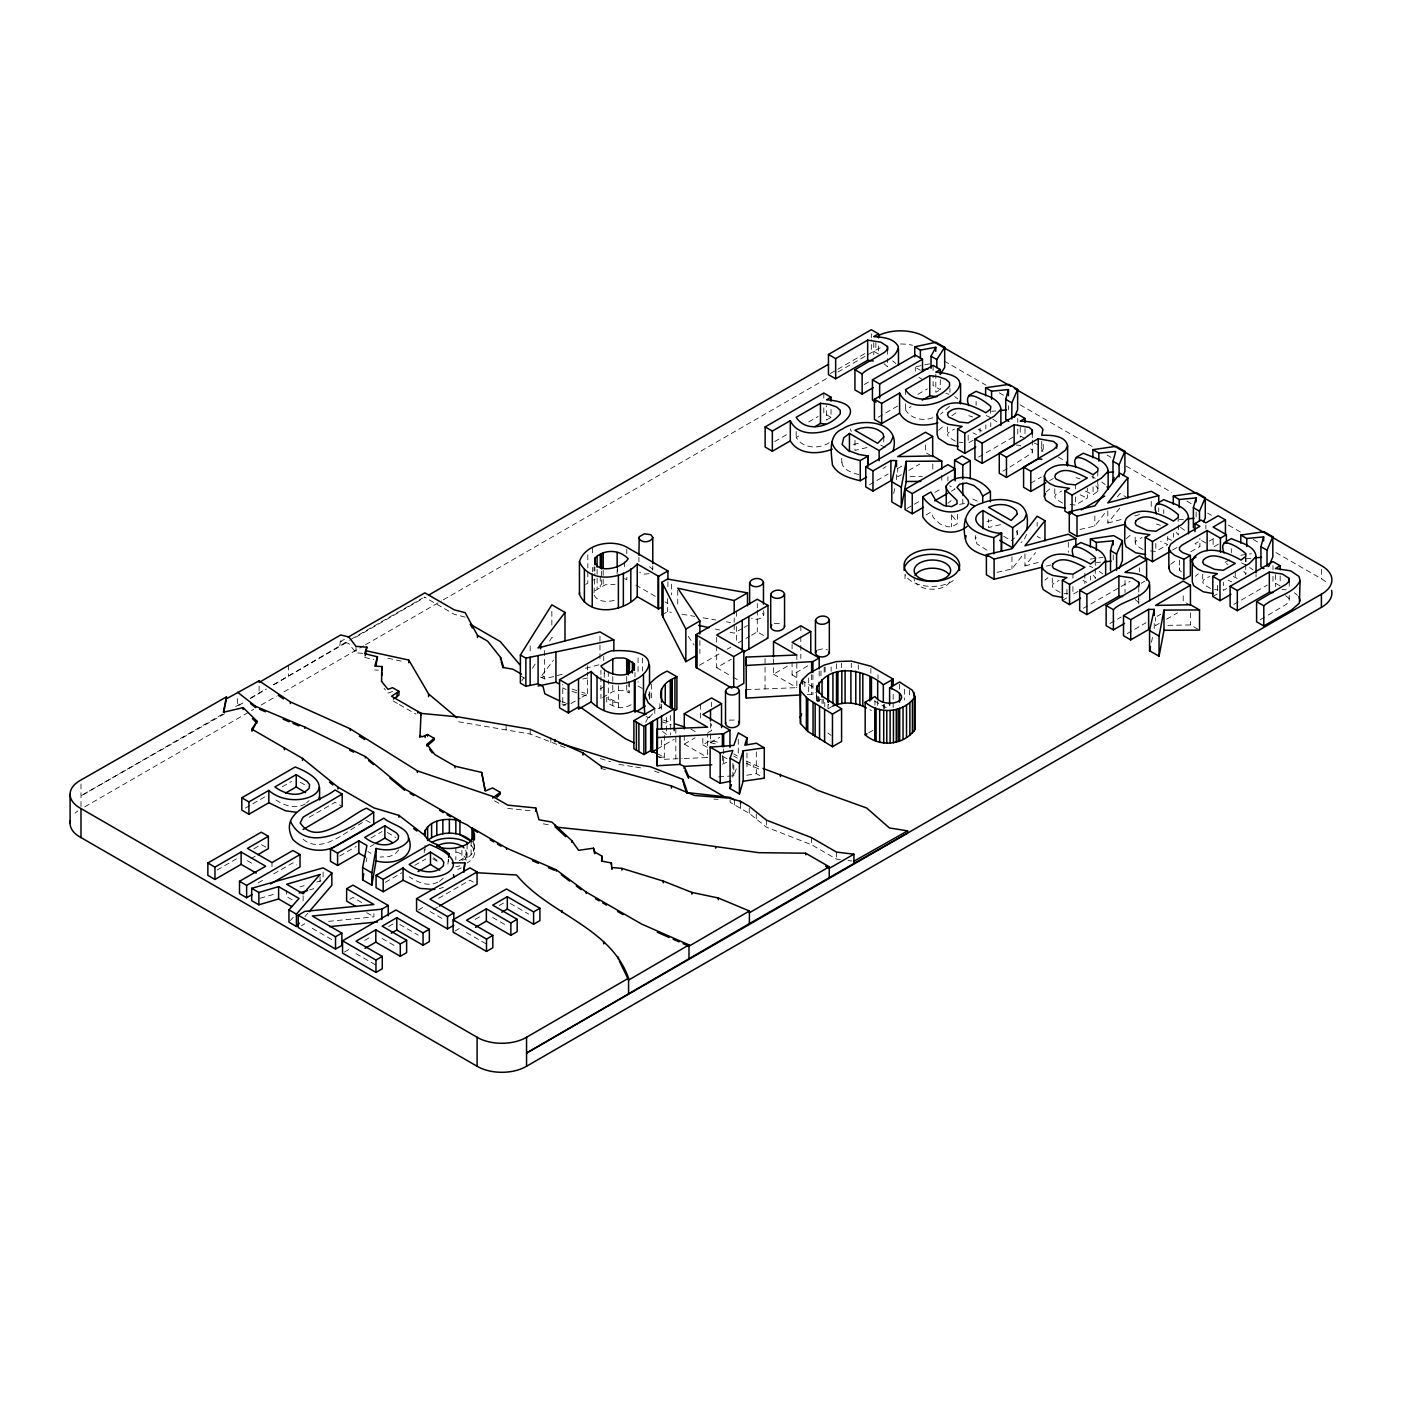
<?xml version="1.0" encoding="UTF-8"?>
<svg xmlns="http://www.w3.org/2000/svg" width="1402" height="1402" viewBox="0 0 1402 1402"><rect width="100%" height="100%" fill="white"/><g stroke="black" fill="none" stroke-linecap="round" stroke-linejoin="round"><path stroke-width="0.75" stroke-dasharray="5 3.75" d="M1009.878 467.111L1032.258 452.811L1032.328 450.252L1029.226 447.606M649.424 699.388L649.512 693.289M1085.393 491.121L1093.069 494.836L1097.784 491.243L1098.029 484.584M448.342 859.198L447.869 864.771L448.57 859.303M366.132 861.862L366.921 857.849M893.687 493.486L895.089 487.125M1151.445 642.291L1152.847 635.947M461.906 850.348L461.906 860.285C469.617 858.55 478.66 849.279 471.966 841.743M858.918 474.63C852.346 472.825 839.816 469.144 842.322 460.171M986.955 550.145L976.826 543.783L975.862 537.264M1026.544 534.372L1024.056 539.875L1021.042 542.679M763.477 610.729C766.088 618.124 756.607 621.086 751.472 618.142M645.691 722.258L649.231 715.406L649.231 717.649L646.059 716.597M955.323 441.157L948.663 437.196L947.524 434.918L948.295 432.675L954.394 429.1M1062.593 503.09L1055.916 499.13L1054.777 496.834L1055.566 494.591L1061.647 491.033M1060.087 592.398L1053.428 588.437L1052.289 586.141L1053.06 583.898L1059.158 580.323M1142.981 549.496L1136.321 545.536L1135.182 543.257L1135.953 541.014L1142.034 537.439M1210.522 588.49L1203.845 584.529L1202.706 582.251L1203.494 580.007L1209.576 576.432M718.735 776.866L733.807 775.797L736.365 768.611M957.671 514.324L957.11 523.927L951.607 526.819L947.787 526.784L939.778 523.805L933.294 517.566L930.875 512.186L926.021 514.99M398.781 849.77L394.856 854.186L389.248 856.587L380.082 857.043M594.01 592.923L594.886 573.365M1017.326 530.201L1017.326 534.232L1015.521 537.317L1011.192 540.611M521.947 680.653L523.857 677.604M532.462 668.351L535.879 662.901M549.566 641.082L551.845 637.437L555.595 639.61M649.231 717.649L652.701 713.583M541.926 675.396L553.457 660.219M997.05 572.366L1011.964 568.932L1022.566 555.227M1079.943 529.483L1094.839 526.03L1105.459 512.326M1117.394 496.921L1120.058 493.486L1127.839 497.99M1024.932 553.86L1024.932 565.952L1035.605 552.581M1107.808 510.959L1107.808 523.069L1119.83 508.015M949.54 406.282L940.497 414.203M304.935 916.61L307.774 913.315M290.389 920.553L293.263 917.294M1289.209 595.342L1289.209 601.388L1286.212 604.385L1267.846 615.303M306.547 802.803L309.123 800.595M439.509 881.42L443.365 878.108M594.886 590.768L605.349 584.774L615.04 584.354M938.674 430.221L943.108 426.471M1045.945 492.155L1050.361 488.404M1044.911 580.2L1047.872 577.694M1126.332 538.561L1130.766 534.81M1195.345 576.31L1198.307 573.804M947.857 503.248L951.204 500.672M1170.705 564.323L1176.155 560.222M951.87 415.763L956.55 412.346M883.067 468.496L886.011 466.551M585.65 584.406L587.824 583.074L587.824 570.018M242.949 702.945L237.569 706.135L237.569 697.723M250.134 698.704L266.45 689.065M273.811 684.737L349.256 640.293M344.436 639.277L340.704 641.433L348.765 643.43L355.968 652.841L366.886 653.647M222.48 714.161L81.001 795.845L226.405 712.724M235.694 706.538L243.229 702.174M250.783 697.828L265.872 689.118M273.408 684.754L348.187 641.59M355.67 637.279L424.859 597.322M830.317 373.563L835.907 370.321M837.765 369.252L865.717 353.111M84.803 806.833L253.622 709.342M261.21 704.978L276.387 696.216M283.975 691.834L363.661 645.831M365.554 644.727L441.437 600.932M443.33 599.828L826.514 378.593M837.905 372.021L875.847 350.114A34.139 19.698 0 0 1 883.015 346.802M864.315 384.498L869.959 381.239M774.605 441.612L789.747 432.868M808.674 421.949L818.137 416.482M829.283 442.734C818.961 449.236 802.978 448.815 796.178 437.477L801.786 434.252M831.018 409.296L831.018 417.375L826.532 419.952L826.532 405.844M878.213 417.235L883.891 413.958M885.784 412.871L900.925 404.126M917.959 394.295L927.423 388.827M932.768 417.761C923.235 421.389 910.932 418.988 905.464 409.84L911.072 406.598M938.814 390.58L935.817 392.315L935.817 374.159M245.508 808.025L251.028 804.836M252.868 803.767L265.767 796.318M282.328 786.75L291.546 781.44M869.485 484.759L875.076 481.517M876.951 480.448L888.149 473.981M897.473 468.601L903.063 465.359M901.398 474.665L897.718 476.785L897.718 468.724M908.759 470.406L919.8 464.044M217.065 870.046L239.164 857.288M253.885 848.771L261.263 844.53L268.36 848.613M309.159 817.278L335.078 802.312L342.176 806.413M661.919 614.882L667.457 611.693L671.418 612.359M973.268 440.175L968.169 443.12L968.169 435.041M250.905 858.707L256.145 855.676M978.649 457.052L1014.067 436.6M567.284 703.418L562.78 706.012L562.78 684.351M258.196 882.857L265.661 878.546M273.723 873.884L292.93 862.808L296.488 864.859M906.919 508.523L912.509 505.298M914.367 504.212L919.957 500.987M934.871 492.382L942.319 488.071M570.965 703.524L580.165 698.196M582.005 697.144L587.526 693.955L581.707 692.132M600.144 688.925L603.736 686.84M951.397 491.173L955.13 489.018L949.715 485.898M602.632 697.513L612.779 691.659A12.04 6.957 0 0 1 616.144 690.625L623.504 690.625A10.568 6.099 0 0 1 626.694 691.659L629.445 692.974L629.445 679.935M1002.798 471.195L1008.108 468.128M339.687 856.026L356.266 846.457M371.004 837.94L382.045 831.561M730.004 632.232L734.192 633.143L742.517 628.341M744.182 627.377L747.511 625.467M370.233 846.58L373.896 844.477M699.528 665.231L719.822 653.507M727.2 649.249L730.898 647.111M738.328 642.817L749.702 636.263M751.595 635.159L757.29 631.881L767.981 638.05M1030.663 483.199L1041.283 477.066M716.667 645.936L716.667 667.685L731.283 659.238M1049.607 480.606L1053.358 478.433M301.535 925.635L304.83 923.725M349.781 899.278L352.936 897.455L362.224 902.818M385.27 882.331L401.848 872.763M414.747 865.332L425.787 858.953M773.501 658.958L773.501 674.187L788.082 665.775M1070.147 504.492L1075.422 505.035L1087.321 498.166L1087.321 488.071M657.433 748.948L674.222 739.257M792.077 661.902L792.077 674.94L808.901 665.231M684.281 735.402L684.281 744.076L695.129 737.803M707.922 732.668L711.585 730.547L711.585 724.028M702.84 738.328L702.84 744.848L710.516 740.414L720.751 742.902M344.419 952.063L349.939 948.874M364.66 940.374L372.038 936.115M388.617 926.547L394.137 923.357M418.409 909.968L423.93 906.779M438.668 898.279L469.968 880.193L473.525 882.244M710.516 733.912L710.516 742.657L719.699 737.347M437.512 907.147L429.976 911.493L444.662 919.957M807.272 694.551L812.915 694.218L817.611 691.501M817.454 701.175L820.976 699.142M722.398 755.503L722.398 764.195L726.814 762.302M832.928 705.977L828.459 708.553L828.459 704.207M454.949 931.068L460.469 927.879M475.208 919.379L482.568 915.12M499.147 905.552L504.667 902.362M1062.383 600.442L1066.94 597.795L1066.94 587.701M1078.033 591.399L1072.933 594.343L1072.933 586.264M1150.534 550.916L1155.826 551.442L1167.708 544.589L1160.576 541.19M1172.598 550.04L1178.101 546.868M1083.413 608.275L1089.021 605.033M1090.879 603.964L1130.065 581.339M868.592 732.86L873.358 730.091M1190.771 551.775L1199.902 546.5L1199.902 538.438M1209.418 541.014L1214.693 537.965M1141.21 583.232L1144.803 581.164M840.341 859.584L836.451 859.111L811.46 844.687L766.351 827.145L749.369 813.458L730.074 802.312L730.074 800.086M1218.391 544.169L1213.116 547.218L1213.116 537.124M1109.911 623.539L1121.179 617.038M1229.466 559.836L1223.964 563.008L1227.959 564.323M1127.243 633.564L1132.834 630.339M1134.709 629.27L1145.907 622.803M1157.088 616.337L1160.821 614.181M1159.156 623.469L1155.476 625.607L1155.476 617.528M1166.517 619.228L1177.557 612.849M1212.8 596.533L1217.374 593.905L1217.374 581.795M1226.75 588.472L1223.35 590.435L1223.35 582.373M1233.83 604.367L1239.421 601.143M1241.296 600.074L1267.39 585.002M1260.345 619.649L1265.971 616.389M351.131 639.224L422.51 598.146M592.485 580.481L594.939 579.166M631.11 704.698C623.417 709.71 613.655 707.572 606.751 702.209L606.751 697.477L618.562 702.84L613.761 702.157L608.293 699.388L608.293 680.075M817.681 650.09L822.659 648.811L827.478 649.88M305.268 803.907C295.226 809.953 283.66 805.204 274.88 799.263M437.792 882.138C428.101 887.291 417.463 882.121 409.139 876.758M392.542 691.449L387.986 693.131L384.078 688.294M959.546 504.37L966.521 503.178M439.264 888.675L443.382 887.361M309.614 889.884L313.785 888.658M260.089 898.261L274.792 894.055M299.993 886.835L304.181 885.626M316.799 882.033L320.988 880.824M1107.808 523.069L1122.283 519.213M1134.674 515.901L1142.945 513.693M1024.932 565.952L1039.39 562.097M541.19 677.517L544.414 676.675L540.646 674.853M540.646 677.096L544.414 678.918L564.988 673.591M585.563 668.263L599.968 664.53M649.091 573.663L643.816 574.172L639.715 572.402M774.377 623.487L781.3 623.347M729.198 720.155L736.12 720.015M1046.505 566.093L1050.694 565.041M853.397 444.452L859.005 443.19M986.938 521.562L992.546 520.3M614.251 600.354C607.557 602.141 597.62 602.264 594.097 595.096M929.614 363.801L914.752 366.991L920.395 370.251M582.811 678.954L589.015 677.674M746.74 775.271L756.326 773.606L764.283 778.198M1090.388 559.135L1096.75 558.224M1098.87 557.926L1103.094 557.313M1240.823 555.245L1251.408 553.72M867.014 447.536L854.975 450.428L854.975 440.333M1000.555 524.646L988.515 527.52L988.515 519.459M328.576 921.359L373.913 916.855L373.913 912.737M991.582 411.347L995.806 410.944M1179.222 519.686L1183.446 519.283M1096.346 562.57L1100.552 562.167M1246.764 558.679L1250.987 558.276M746.179 689.696L796.827 687.646L796.827 655.014M658.782 757.29L664.32 757.062L656.434 753.347M656.434 755.573L664.32 759.288L682.178 758.57M684.299 758.482L707.589 757.536L707.589 733.667M910.091 476.557L922.481 476.312M1167.848 625.362L1190.543 624.942L1197.729 629.077M374.807 669.963L378.33 670.156M713.793 799.087L718.069 799.42M1016.327 445.065L1020.674 445.433M959.371 442.208L962.894 442.576M1214.553 589.541L1218.075 589.909M1064.118 593.449L1067.641 593.8M507.752 808.446L533.584 811.075M1281.901 589.366L1286.212 589.821M848.105 860.53L851.978 861.003M618.895 764.37L633.564 766.719M635.649 767.052L644.044 768.401M681.985 614.181L694.673 616.372M703.121 617.826L715.809 619.999M726.376 621.822L730.6 622.558M458.524 721.767L530.184 734.035L565.269 747.634M543.257 823.85L551.845 825.357M387.828 658.204L402.479 661.376M715.37 629.042L719.559 629.954M710.516 742.657L716.825 744.252M339.862 645.709L340.704 637.104M364.66 657.433L373.791 659.711M465.149 617.125L454.301 614.321L424.403 597.059M945.842 393.419L948.944 394.26M601.44 768.559L605.489 769.698M972.778 416.99L968.782 415.675M1080.031 478.906L1076.035 477.609M1160.418 525.329L1156.44 524.015M571.998 689.101L579.762 691.519M571.998 691.344L579.762 693.762M581.707 694.376L587.526 696.198L587.526 672.259M600.336 758.57L610.641 761.794M561.869 701.701L565.479 702.84M561.869 703.944L565.479 705.066M663.496 720.085L671.313 722.643M661.534 721.679L671.313 724.887M746.179 761.023L761.041 767.753M746.179 763.266L761.041 769.996M654.401 770.995L660.535 773.378M649.529 566.741L652.596 569.107M972.848 499.112L978.438 501.548M1058.282 456.999L1065.047 461.013M1034.343 443.085L1037.936 444.714M972.935 432.85L976.493 434.55M1080.188 494.783L1087.321 498.166M1228.117 580.183L1231.692 581.883M986.325 415.57L991.161 417.884M1091.965 476.715L1095.19 478.257M1241.506 562.885L1246.343 565.199M1089.477 566.022L1092.701 567.565M880.719 445.135L885.328 447.343M978.14 429.205L981.978 431.062M1167.708 538.473L1171.546 540.331M1233.322 576.537L1237.16 578.395M1082.905 580.428L1086.743 582.286M562.745 687.856L566.163 689.521M869.906 709.78L871.448 710.551M624.591 578.605L626.799 579.832L626.799 575.486M642.414 688.47L638.068 686.069L638.068 681.705M944.247 361.068L985.939 385.129M999.205 392.788L1004.901 396.083M1020.06 404.827L1092.07 446.414M1107.229 455.159L1111.032 457.35M1126.192 466.112L1171.669 492.365M1186.828 501.127L1192.524 504.405M1207.683 513.15L1211.468 515.34M1228.538 525.189L1241.804 532.848M1253.16 539.419L1258.856 542.697M1275.908 552.546L1321.403 578.798A34.349 19.838 0 0 1 1327.081 582.952M878.528 354.058L871.308 349.887L871.308 339.792M918.906 377.348L922.498 379.434M1025.002 438.616L1017.782 434.445L1017.782 424.368M1205.895 543.047L1201.023 540.243L1195.03 543.696L1199.902 546.5M1280.184 585.948L1272.981 581.777L1272.981 571.683M930.875 455.562L925.46 452.443L925.46 444.364M1190.438 605.419L1183.218 601.248L1183.218 593.186M831.018 417.375L823.815 413.204L823.815 403.11M1037.165 536.388L1040.284 538.175M1003.622 536.247L1009.3 539.525M874.445 700.912L887.501 708.448M792.077 674.94L799.315 679.111M801.12 680.163L813.756 687.471M635.877 585.072L655.838 596.604M664.916 601.844L667.913 603.561M773.501 674.187L796.827 687.646M716.667 667.685L731.161 676.044M732.966 677.096L740.221 681.267M690.818 729.04L697.32 732.79M733.737 753.838L737.294 755.906M733.737 756.081L737.294 758.149M702.84 744.848L708.273 747.967M722.731 756.326L729.951 760.497M684.281 744.076L707.589 757.536M521.421 676.36L524.821 678.305M393.103 700.965L397.817 703.681M399.377 704.575L415.973 714.161M494.538 800.805L502.091 805.169M300.256 782.211L306.968 786.084M370.146 822.571L366.605 820.52C348.502 828.337 321.216 857.866 301.009 837.327M387.338 832.49L395.942 837.467M432.832 858.76L439.527 862.633M510.223 903.449L528.782 914.157M492.68 917.504L507.752 926.196M367.85 851.557L370.969 853.362M466.533 932.593L487.177 944.51M399.693 924.444L418.234 935.152M366.641 912.649L373.913 916.855M247.418 860.723L254.971 865.087M382.133 938.499L397.204 947.191M292.142 899.786L286.656 896.614L286.656 890.445M312.225 928.317L332.589 940.076M355.985 953.588L376.647 965.522M1249.725 567.547L1253.09 569.895M1180.502 527.397L1185.566 530.92M1101.797 482.148L1105.162 484.496M992.844 419.058L997.909 422.58M1099.291 571.455L1102.673 573.804M954.622 396.608L957.741 398.834M827.899 733.018L831.035 735.367M433.551 857.726L436.933 860.32M1179.415 567.828L1179.52 570.211L1182.797 572.875M1285.634 595.64L1289.157 598.584L1289.209 601.388M883.979 363.749L887.484 366.693L887.484 358.614M1135.217 599.548L1138.722 602.474L1138.774 605.278L1138.774 595.202M1294.379 592.766L1297.446 595.342M892.723 360.875L895.79 363.451M952.098 515.708L957.671 522.385M662.533 731.301L666.563 734.63L666.563 712.917M1243.749 571.403L1245.957 574.031L1245.957 569.983M1176.208 532.409L1178.416 535.038L1178.416 524.944M1095.821 485.986L1098.029 488.615M1093.332 575.293L1095.54 577.922M1041.09 447.028L1043.246 452.408L1043.246 442.313M688.242 636.333L694.06 644.955M762.67 613.095L763.477 615.075M648.565 694.218L649.512 697.635M850.436 428.889L851.277 431.483M1016.538 530.937L1017.326 534.232M1256.052 574.487L1256.069 576.835M1321.403 569.405L1321.403 578.798M1289.209 581.217L1289.209 587.263M1280.184 575.854L1280.184 583.933M1275.434 574.575L1275.434 586.667M1272.981 565.637L1272.981 569.668M1245.957 557.891L1245.957 561.922M1245.712 556.471L1245.712 562.535M1245.712 564.55L1245.712 574.627M1235.25 571.473L1235.25 579.534M1231.306 548.69L1231.306 552.721M1205.895 524.891L1205.895 528.922M1202.706 574.172L1202.706 582.251M1196.116 512.028L1196.116 518.092M1190.543 612.832L1190.543 624.942M1179.52 560.117L1179.52 570.211M1178.171 517.478L1178.171 521.509M1173.474 533.181L1173.474 537.229M1167.708 536.51L1167.708 540.541M1163.765 509.697L1163.765 513.745M1158.735 507.752L1158.735 511.783M1155.826 543.38L1155.826 551.442M1154.249 623.539L1154.249 629.586M1151.217 501.39L1151.217 507.454M1139.388 567.88L1139.388 571.911M1138.774 587.123L1138.774 593.186M1138.722 594.413L1138.722 602.474M1135.182 537.194L1135.182 543.257M1125 580.481L1125 592.59M1113.223 554.929L1113.223 560.975M1097.784 471.072L1097.784 477.118M1097.784 479.133L1097.784 491.243M1095.277 560.379L1095.277 566.426M1095.277 568.441L1095.277 578.535M1094.839 515.954L1094.839 526.03M1093.069 474.665L1093.069 478.695M1093.069 486.774L1093.069 494.836M1090.581 576.082L1090.581 580.113M1084.833 573.348L1084.833 583.442M1075.422 484.864L1075.422 488.895M1075.422 496.956L1075.422 505.035M1072.933 574.172L1072.933 578.202M1068.324 542.276L1068.324 552.353M1054.777 488.772L1054.777 496.834M1052.289 578.08L1052.289 586.141M1041.739 441.332L1041.739 451.409M1037.165 522.263L1037.165 526.293M1032.258 432.64L1032.258 438.686M1032.328 440.158L1032.258 452.811M1025.002 428.521L1025.002 434.585M1020.253 427.242L1020.253 437.319M1017.782 418.304L1017.782 422.352M1011.964 556.822L1011.964 568.932M1008.459 405.704L1008.459 409.752M990.776 422.668L990.776 426.699M990.531 409.139L990.531 413.187M985.816 424.859L985.816 428.889M980.068 428.171L980.068 432.202M976.107 401.358L976.107 405.406M975.301 535.459L975.301 539.49M962.806 499.165L962.806 503.195M951.607 514.727L951.607 526.819M949.96 388.336L949.96 392.367M947.91 476.785L947.91 480.816M947.524 426.839L947.524 434.918M941.776 475.26L941.776 481.307M940.304 379.627L940.304 389.721L933.101 385.55L933.101 375.473M933.101 365.379L933.101 373.44M932.786 464.009L932.786 470.073M915.296 367.201L915.296 371.232M909.46 689.889L909.46 698.599M905.464 389.668L905.464 395.714M905.464 403.776L905.464 409.84M905.026 578.675L905.026 574.522A27.777 16.035 0 0 0 928.229 586.264A27.777 16.035 0 0 0 955.919 578.395M904.518 689.206L904.518 700.089M899.576 684.194L899.576 690.713M896.491 474.717L896.491 480.781M893.179 694.323L893.179 707.379M887.554 349.308L887.554 355.372M884.557 704.277L884.557 708.623M883.786 436.968L883.786 443.014M883.33 704.365L883.33 708.711M878.528 345.979L878.528 352.025M878.02 674.695L878.02 679.059M877.687 701.105L877.687 705.451M875.847 342.596L875.847 350.114M874.953 700.912L874.953 705.259M873.779 342.666L873.779 354.776M871.308 333.746L871.308 337.777M870.87 668.403L870.87 674.923M858.304 664.898L858.304 669.262M851.312 663.251L851.312 667.597M841.761 458.349L841.761 462.38M841.638 663.269L841.638 667.632M836.433 663.759L836.433 670.279M836.451 852.065L836.451 859.111M831.123 666.966L831.123 671.313M828.004 704.47L828.004 708.816M825.112 666.914L825.112 675.624M824.762 702.384L824.762 706.731M824.166 667.247L824.166 673.784M823.815 393.033L823.815 401.095M823.272 699.107L823.272 703.453M822.045 699.212L822.045 703.559M820.976 670.857L820.976 677.394M819.189 671.015L819.189 677.552M819.118 697.548L819.118 701.894M818.277 696.391L818.277 702.928M817.103 696.443L817.103 702.963M816.823 695.62L816.823 702.157M816.367 693.429L816.367 699.966M812.915 674.642L812.915 694.218M811.618 674.712L811.618 694.288M811.46 837.625L811.46 844.687M808.674 677.972L808.674 695.374M804.836 681.67L804.836 690.38M800.822 625.783L800.822 634.475M800.822 636.666L800.822 643.185M800.822 645.358L800.822 658.414M796.178 431.43L796.178 437.477M792.077 644.499L792.077 648.846M766.351 820.1L766.351 827.145M765.054 658.467L765.054 688.925M757.29 603.596L757.29 607.96M757.29 610.133L757.29 631.881M756.326 751.91L756.326 773.606M756.274 813.826L756.274 819.118M753.277 765.124L753.277 767.367M749.246 808.235L749.246 813.528M746.986 753.014L746.986 768.208M740.571 803.451L740.571 808.376M738.276 739.345L738.276 754.539M736.436 611.29L736.436 617.826M736.436 626.519L736.436 643.921M734.49 799.946L734.49 804.871M734.192 617.932L734.192 622.278M734.192 624.451L734.192 633.143M733.807 764.949L733.807 775.797M732.878 763.424L732.878 780.791M723.677 748.931L723.677 764.125M716.667 637.227L716.667 643.763M711.585 702.279L711.585 706.626M710.954 740.677L710.954 742.92M710.516 723.046L710.516 731.739M700.562 704.295L700.562 719.489M699.878 640.521L699.878 653.577M677.744 590.365L677.744 605.594M675.834 728.444L675.834 758.832M671.418 584.091L671.418 594.974M670.647 715.476L670.647 734.998M667.913 581.812L667.913 588.332M667.457 598.636L667.457 611.693M664.32 735.402L664.32 759.288M661.534 704.242L661.534 712.935M661.551 740.063L661.551 746.583M659.904 703.646L659.904 712.321M654.804 708.553L654.804 717.246M652.771 565.777L652.771 570.123M651.65 684.176L651.65 701.578M649.88 692.816L649.88 699.335M649.231 691.537L649.231 700.211M642.414 658.029L642.414 671.067M638.909 557.365L638.909 561.711M638.068 657.783L638.068 673.013M634.983 672.522L634.983 676.868M628.236 681.477L628.236 692.343M626.799 549.374L626.799 553.72M626.694 676.43L626.694 691.659M624.521 561.799L624.521 570.509M618.562 685.683L618.562 707.589M617.476 566.426L617.476 572.945M617.143 569.808L617.143 574.154M612.779 676.43L612.779 691.659M612.779 700.947L612.779 705.697M608.293 671.488L608.293 677.937M604.297 668.824L604.297 677.394M604.209 673.1L604.209 677.464M603.736 656.381L603.736 660.745M603.193 570.386L603.193 585.615M601.563 571.14L601.563 586.369M600.932 670.209L600.932 674.555M600.932 676.728L600.932 698.494M600.266 576.169L600.266 587.052M599.968 636.245L599.968 651.474M599.968 653.647L599.968 662.34M597.094 569.3L597.094 588.875M594.886 566.846L594.886 571.192M594.01 566.829L594.01 571.175M592.485 547.849L592.485 556.541M592.485 567.424L592.485 571.771M587.824 554.789L587.824 567.845M587.526 665.74L587.526 670.086M551.845 611.342L551.845 626.571M550.828 737.627L550.828 742.464M544.414 650.633L544.414 678.918M530.184 645.884L530.184 654.559M530.184 729.215L530.184 734.035M506.122 725.097L506.122 729.916M474.437 843.759L474.437 852.714M473.596 839.57L473.596 851.487M471.09 841.077L471.09 854.975M467.094 844.074L467.094 857.989M466.2 852.714L466.2 860.916A16.859 9.726 0 0 0 453.722 851.505M455.843 847.824L455.843 859.741M425.051 845.266L425.051 851.224M424.263 849.402L424.263 852.714M355.968 646.357L355.968 652.841M323.091 871.991L323.091 878.16M320.042 876.548L320.042 882.717M303.112 895.843L303.112 902.012M288.497 665.074L288.497 676.044M271.988 862.563L271.988 866.681M259.107 686.104L259.107 693.412M81.001 783.963L81.001 809.007M75.112 813.125A33.49 19.33 0 0 1 77.811 810.952M900.575 343.998A34.139 19.698 0 0 1 912.597 345.26M465.639 850.208A16.859 9.726 0 0 1 457.788 861.143M461.276 867.785A16.859 9.726 0 0 1 457.788 869.345M471.09 845.476A25.096 14.493 0 0 1 467.094 862.966M459.961 865.84A25.096 14.493 0 0 1 455.843 866.716M949.785 581.865A18.226 10.515 0 0 1 934.03 589.208A18.226 10.515 0 0 1 916.26 583.6M914.612 581.024A18.226 10.515 0 0 1 914.192 578.29M658.432 708.746A62.512 36.084 0 0 1 661.131 706.958"/><path stroke-width="1.5" d="M381.572 681.302L381.835 666.546L374.807 666.16L377.453 656.819L364.66 653.647L366.886 647.163L355.968 646.357L348.765 636.929L340.704 634.948L259.107 682.459L259.107 680.794L226.405 698.809L223.724 712.269M1014.137 424.701L1014.137 444.89L982.136 463.361L974.933 459.19L974.933 439.019L982.136 443.19L1014.137 424.701L1029.226 427.435L1032.328 430.063L1032.258 432.64L1024.038 438.756L999.258 453.074L999.258 473.245L1006.461 477.416L1038.199 458.91L1041.879 459.225M999.258 453.074L1006.461 457.227L1038.199 438.738L1053.55 441.472L1056.67 444.119L1056.582 446.695L1053.603 449.516L1023.583 467.111L1023.583 487.283L1030.803 491.454L1045.839 482.761M381.467 681.267L387.986 689.328L392.542 687.663L398.939 691.344L391.544 696.251L421.038 713.285L419.952 737.259L419.952 735.594L422.09 736.839L427.54 734.508L434.147 738.311L434.147 739.976L426.997 746.039L426.997 744.374L434.147 738.311M559.573 679.707L603.736 654.208A25.183 14.546 0 0 1 611.605 650.843C689.258 646.392 626.817 709.447 591.188 671.488L568.248 684.737L559.573 679.707L559.573 707.87L568.248 712.882L578.518 706.958L581.339 707.835L625.467 738.784L634.335 742.955M667.913 570.947L658.59 576.327L637.227 564.007L637.227 596.621C622.979 612.481 589.085 616.512 579.447 594.29L579.447 561.676C584.879 544.029 611.64 538.718 626.799 547.201L667.913 570.947L667.913 579.639M579.447 594.29L579.569 592.555M940.304 373.58L940.304 369.55L935.817 372.143C1000.292 377.488 915.979 427.996 899.593 393.051L881.648 403.425L874.427 399.255L874.427 419.426L881.648 423.597L899.593 413.222L899.593 393.051M448.57 857.376L449.026 853.73L436.811 844.46A25.096 14.493 0 0 1 425.121 835.662L398.922 815.386L373.896 807.867L337.935 787.118L302.534 758.412L251.922 729.198L256.987 721.206L243.159 707.624L223.356 712.269L226.405 696.899L81.001 780.003A33.49 19.33 0 0 0 81.001 808.568L81.001 837.572L477.101 1066.256A34.454 19.891 0 0 0 526.556 1066.256L1321.403 607.364A34.349 19.838 0 0 0 1331.585 590.435M463.676 871.974L464.833 862.861L452.11 862.843M463.922 872.079L464.833 862.861M259.107 680.794L290.389 701.929L350.255 728.83L417.358 770.872L492.645 796.406L507.752 805.134L535.739 807.973L538.964 819.784L551.845 822.045L571.718 840.587L578.588 850.313L593.502 848.192L594.676 851.943L602.194 856.289L601.528 861.091L611.36 862.931L611.92 869.258L611.92 867.523L621.91 868.364L663.269 881.087L691.905 892.426L718.315 897.999L749.404 911.002L749.404 923.62L526.556 1053.077L1321.403 594.185A34.349 19.838 0 0 0 1321.403 565.637L1014.365 388.372M601.756 861.231L602.194 856.289M330.486 848.999L337.584 853.099L358.824 840.832L366.921 845.529L362.627 867.558L362.627 879.895L371.828 885.205L371.828 872.868L376.069 848.473C386.899 851.154 400.972 850.383 408.227 840.832C410.944 827.636 391.018 824.902 383.885 818.172L330.486 848.999L330.486 861.336L337.584 865.437L358.824 853.17L365.309 856.92M371.828 885.205L376.069 860.81L376.069 848.473M890.883 460.557L890.883 480.728L872.973 491.086L865.753 486.915L865.753 466.743L872.973 470.897L890.883 460.557L896.491 460.592L891.812 481.78L891.812 501.951L901.293 507.419L901.293 487.248L906.235 461.311L941.776 461.135L941.776 469.197M901.293 507.419L906.235 481.482L906.235 461.311M1159.051 656.241L1159.051 636.07L1163.993 610.115L1199.534 609.94L1199.534 630.129L1163.993 630.304L1159.051 656.241L1149.57 650.773L1149.57 630.602L1154.249 609.414L1148.641 609.362L1130.731 619.719L1123.51 615.548L1123.51 635.719L1130.731 639.89L1148.641 629.551L1148.641 609.362M362.627 879.895L363.784 873.884M644.867 714.827C643.816 702.752 643.132 688.329 653.683 679.97A62.512 36.084 0 0 1 667.107 671.102L676.886 676.745L676.886 709.377L674.923 710.463L674.923 677.849L676.886 676.745M883.33 702.192L883.33 684.789C865.139 668.684 827.46 662.235 816.367 689.083L823.272 696.934L841.586 708.834L841.586 741.465L832.473 746.723L807.762 731.441L800.507 723.555L799.946 684.982L802.522 679.584L808.674 673.626L824.166 665.074L836.433 661.586L851.312 661.078L870.87 666.23L893.179 679.111L893.179 685.631M334.938 846.685C321.216 853.45 303.568 850.348 292.878 839.483C276.913 809.988 319.498 802.592 335.078 789.974L342.176 794.075L342.176 806.413L303.095 829.511M866.559 477.101L860.267 480.728C849.98 478.24 837.923 475.033 832.455 465.096C831.176 452.531 827.881 434.865 842.62 428.924C860.407 416.92 902.275 420.495 893.004 451.216M987.902 556.314C978.982 553.632 966.959 549.409 965.417 538.929C961.947 524.19 965.365 507.699 981.47 503.353C991.757 499.042 1003.692 498.148 1014.259 502.056C1027.456 505.141 1028.788 518.968 1026.544 530.324M965.417 538.929L966.118 535.652M1149.57 650.773L1150.499 646.532M424.263 833.822C427.68 819.083 447.694 817.646 459.926 820.801L459.926 834.716L471.966 841.743C460.715 830.37 439.842 830.632 427.628 840.499L427.628 826.584M471.966 839.64L471.966 827.828C481.166 845.353 451.164 851.82 438.914 846.878M1226.382 542.784L1226.382 534.705L1220.406 538.158L1207.122 530.499L1181.833 545.238L1179.415 547.639L1179.52 550.022L1182.797 552.703L1190.386 555.49L1190.386 575.661L1183.901 579.412L1174.701 575.503L1170.284 571.981L1168.847 568.248L1168.847 548.077L1170.705 544.151L1176.155 540.05L1199.902 526.328L1195.03 523.524L1195.03 531.586M1168.847 568.248L1169.321 566.303M893.004 437.091L890.515 442.594L879.142 450.585L849.437 433.446L843.776 437.792L842.094 444.399L848.21 450.498L858.918 454.458L868.136 456.018L868.136 466.095M1026.544 514.201L1024.056 519.704L1012.682 527.678L982.977 510.538C962.999 521.088 989.847 534.302 1001.676 533.111L1001.676 551.266M1008.792 421.283L1005.742 419.513L1005.742 399.342L1008.459 389.563L991.582 391.158L985.624 387.741L985.624 395.802M1114.082 477.539L1112.995 481.447L1112.995 461.258L1115.712 451.497L1098.835 453.091L1092.894 449.656L1092.894 457.718M1110.507 570.754L1110.507 550.565L1113.223 540.804L1096.346 542.399L1090.388 538.964L1090.388 547.025M1193.382 527.853L1193.382 507.682L1196.116 497.903L1179.222 499.498L1173.281 496.063L1173.281 504.142M1263.973 568.616L1260.924 566.846L1260.924 546.675L1263.64 536.896L1246.764 538.491L1240.823 535.056L1240.823 543.135M375.876 666.23L377.453 656.819M638.909 555.192L639.207 536.756L644.289 533.829L650.914 534.723L652.771 537.509L652.771 563.604M652.771 537.509C651.054 542.819 640.434 543.433 638.909 537.79M749.614 604.49L749.614 582.741C751.332 577.431 761.952 576.8 763.477 582.443L763.477 604.192M725.517 691.063C727.235 685.753 737.855 685.122 739.38 690.783L739.38 723.397C737.662 728.707 727.042 729.338 725.517 723.695L725.517 691.063C727.042 696.706 737.662 696.075 739.38 690.783M763.477 582.443C761.777 587.753 751.139 588.384 749.614 582.741M725.517 723.695L725.815 722.643M770.697 594.413C772.414 589.103 783.035 588.472 784.559 594.115L784.559 626.747C782.842 632.057 772.222 632.67 770.697 627.027L770.697 594.413C772.222 600.056 782.842 599.425 784.559 594.115M770.697 627.027L771.748 625.012M815.473 620.332C817.191 615.022 827.811 614.391 829.336 620.034L829.336 652.666C827.618 657.976 816.998 658.607 815.473 652.946L815.473 620.332C816.998 625.975 827.618 625.345 829.336 620.034M815.473 652.946L816.525 650.931M739.415 793.953L739.415 763.582L743.165 750.824L764.283 747.827L764.283 778.198L743.165 781.212L739.415 793.953L730.091 788.572L730.091 758.184L732.878 750.403L720.19 752.909L710.113 747.108L710.113 777.479L720.19 783.297L730.757 781.212M710.113 747.108L733.807 745.426L738.276 732.843L746.986 737.838L744.812 745.216L756.326 743.218L764.283 747.827M241.81 797.808L295.226 766.982C351.604 789.344 293.947 813.248 268.834 790.413L248.925 801.909L241.81 797.808L241.81 810.146L248.925 814.247L268.834 802.75L285.675 810.864L296.295 812.231M878.528 337.917L878.528 333.869L873.779 336.62C882.384 337.269 893.845 337.864 898.332 346.644C896.264 362.557 871.623 363.854 862.142 373.913L854.94 369.742L854.94 389.914L862.142 394.085L873.271 387.653M1146.608 580.113L1146.608 559.941L1125 572.419C1133.622 573.067 1145.066 573.646 1149.57 582.426C1147.502 598.356 1122.862 599.635 1113.381 609.695L1106.16 605.541L1106.16 625.713L1113.381 629.884L1124.509 623.452M1300.127 580.708C1293.59 594.29 1274.523 596.481 1263.798 605.804L1256.595 601.633L1256.595 621.805L1263.798 625.975L1291.628 609.923L1299.374 603.123L1300.127 580.708L1298.988 576.45L1290.594 570.842L1275.434 568.511L1280.184 565.777L1280.184 569.808M365.221 655.821L366.886 647.163M730.091 788.572L731.476 784.682M958.004 446.257L948.05 444.434L938.464 438.37L937.097 434.34L937.097 414.168L938.674 410.05C951.713 396.503 972.147 405.003 985.816 412.749L990.531 409.139L990.776 406.527C985.413 401.165 961.895 385.62 968.782 405.599M1065.257 508.172L1055.303 506.35L1045.717 500.286L1044.35 496.255L1044.35 476.084L1045.945 471.983C1058.966 458.436 1079.4 466.919 1093.069 474.665L1097.784 471.072L1098.029 468.443C1092.666 463.081 1069.148 447.536 1076.035 467.514M1044.35 496.255L1045.401 493.522M1062.769 597.48L1052.797 595.657L1043.228 589.594L1041.844 585.563L1041.844 565.392L1043.438 561.291C1056.477 547.744 1076.894 556.226 1090.581 563.972L1095.277 560.379L1095.54 557.751C1090.178 552.388 1066.659 536.843 1073.546 556.822M1145.644 554.596L1135.69 552.774L1126.121 546.71L1124.737 542.679L1124.737 522.508L1126.332 518.389C1139.37 504.843 1159.787 513.342 1173.474 521.088L1178.171 517.478L1178.416 514.849C1173.071 509.487 1149.535 493.96 1156.44 513.938M1213.186 593.589L1203.231 591.767L1193.663 585.703L1192.278 581.672L1192.278 561.501L1193.873 557.383C1206.894 543.836 1227.328 552.335 1241.015 560.081L1245.712 556.471L1245.957 553.843C1240.595 548.48 1217.076 532.953 1223.964 552.931M594.886 558.154C592.888 575.118 622.243 569.002 628.166 558.767C619.141 549.216 603.947 549.041 594.886 558.154L594.886 564.673M915.085 696.654L915.085 729.285C904.29 745.268 879.667 747.704 865.174 734.823L865.174 702.192C879.667 715.073 904.29 712.637 915.085 696.654L912.264 690.187L899.576 682.003L889.604 687.769L889.604 705.171M1011.841 419.005L1011.841 402.865L1017.642 389.423L1008.932 384.393L985.624 387.741M1014.329 417.27L1017.642 409.594L1017.642 389.423M1119.094 476.89L1119.094 464.781L1124.895 451.339L1116.185 446.309L1092.894 449.656M1123.23 475.348L1124.895 471.51L1124.895 451.339M1116.605 570.228L1116.605 554.088L1122.389 540.646L1113.679 535.617L1090.388 538.964M1119.076 568.511L1122.389 560.818L1122.389 540.646M1199.481 521.281L1199.481 511.204L1205.282 497.745L1196.572 492.733L1173.281 496.063M1203.635 521.772L1205.282 517.934L1205.282 497.745M1267.022 566.338L1267.022 550.197L1272.823 536.738L1264.113 531.708L1240.823 535.056M1268.687 566.531L1272.823 556.927L1272.823 536.738M799.946 717.614L801.664 714.004M968.782 395.504L976.107 391.281C984.642 395.382 999.889 398.01 1000.888 409.331L994.106 416.254L964.786 433.165L957.619 429.03L957.619 449.201L964.786 453.354L975.792 446.993M1076.035 457.438L1083.378 453.197C1091.895 457.297 1107.142 459.926 1108.141 471.265L1101.359 478.17L1072.057 495.099L1064.872 490.945L1064.872 511.134L1070.252 514.236M1073.546 546.745L1080.872 542.504C1089.407 546.605 1104.636 549.233 1105.652 560.555L1098.87 567.477L1069.551 584.406L1062.383 580.253L1062.383 600.442L1069.551 604.577L1080.556 598.233M1156.44 503.844L1163.765 499.62C1172.282 503.704 1187.529 506.35 1188.528 517.671L1181.763 524.576L1152.444 541.505L1145.259 537.369L1145.259 557.54L1152.444 561.676L1170.758 551.109M1223.964 542.837L1231.306 538.613C1239.824 542.697 1255.07 545.343 1256.069 556.664L1249.305 563.569L1219.985 580.498L1212.8 576.362L1212.8 596.533L1219.985 600.669L1230.974 594.325M1025.002 422.475L1025.002 418.444L1020.253 421.178C1028.174 421.459 1038.304 421.757 1042.948 429.415L1041.739 435.268C1050.501 435.163 1065.362 435.093 1067.605 445.871L1065.397 450.217L1059.001 455.002L1030.803 471.282L1023.583 467.111M931.033 368.305L931.033 356.213L935.782 347.293L920.395 350.062L914.752 346.82L914.752 356.897M946.245 506.104L946.245 485.933C956.462 470.669 981.733 478.135 990.425 491.611L990.425 501.706M560.064 701.14L544.887 693.797L543.03 686.594L538.088 683.755L525.855 686.279L520.387 683.142L520.387 654.979L551.845 604.823L564.988 612.411L564.988 640.679M256.987 721.206L251.922 731.108L251.922 729.198M936.816 367.622L936.816 359.56L944.685 347.293L935.975 342.263L914.752 346.82M940.199 374.474L944.685 367.482L944.685 347.293M564.988 612.411L537.982 647.969L599.968 631.899L613.848 639.908L613.848 650.773M1042.317 567.144L994.106 579.271L986.395 574.82L986.395 554.649L1011.964 548.76L1037.165 516.216L1044.963 520.703L1024.932 545.781L1068.324 534.197L1075.842 538.543L1075.842 546.605M1125.21 524.26L1076.999 536.388L1069.288 531.936L1069.288 511.748L1094.839 505.859L1120.058 473.315L1127.839 477.819L1107.808 502.897L1151.217 491.313L1158.735 495.642L1158.735 503.721M251.677 888.325L258.862 892.461L278.612 886.642L299.029 898.437L288.952 909.845L288.952 922.183L296.435 926.512L296.435 914.174L331.836 872.938L323.091 867.891L251.677 888.325L251.677 900.662L258.862 904.798L278.612 898.98L291.598 906.481M296.435 926.512L299.274 923.199M309.194 911.668L331.836 885.275L331.836 872.938M492.645 798.053L500.269 792.358L492.593 787.924L485.442 790.973L481.657 772.432L454.984 766.211L434.9 754.609L426.997 744.374M393.401 698.985L398.939 695.147L398.939 691.344M674.923 677.849C657.398 684.456 654.716 703.033 674.222 708.869L674.222 730.582M636.753 711.427L645.341 705.995M967.222 526.311C953.781 537.72 931.524 531.113 922.779 516.865L922.779 496.694L930.875 492.014L935.835 500.602L943.861 505.526L951.607 506.648L957.11 503.756L956.935 500.409L948.979 492.593L946.56 489.105L946.245 485.933M579.447 561.676C589.085 583.898 622.979 579.85 637.227 564.007M1104.794 496.028L1081.205 509.977M688.995 958.81L688.995 944.895L628.569 980.103L619.298 960.948M749.404 911.002L688.995 946.192L683.054 943.581M81.001 808.568L477.101 1037.252A34.454 19.891 0 0 0 526.556 1037.252L628.569 978.175C610.326 926.722 548.848 914.454 516.567 875.006L476.382 872.71M873.271 360.962L867.663 360.314L835.662 378.803L828.459 374.632L828.459 354.461L871.308 329.715L878.528 333.869M348.187 637.121L424.859 592.853L454.301 609.852L465.149 612.656L477.469 635.316L477.469 637.542M828.459 354.461L835.662 358.614L867.663 340.143L880.894 342.211L887.484 346.522L887.554 349.308L884.557 352.305L854.94 369.742M428.644 595.131L828.477 364.292M765.142 426.909L772.344 431.062L790.307 420.705L790.307 440.876L772.344 451.251L765.142 447.08L765.142 426.909L823.815 393.033L831.018 397.187L831.018 401.235M820.468 403.285L796.178 417.305C806.378 433.288 830.562 426.839 840.254 413.748L840.219 410.225L836.696 407.036L829.406 404.389L820.468 403.285L820.468 423.457L814.86 426.699M831.018 397.187L826.532 399.78C891.006 405.125 806.693 455.65 790.307 420.705M876.04 402.111L872.43 400.026L872.43 379.837L915.296 355.092L922.498 359.262L922.498 371.372M872.43 379.837L879.65 384.008L922.498 359.262M874.427 399.255L933.101 365.379L940.304 369.55M929.754 375.631L905.464 389.668C915.664 405.634 939.848 399.184 949.54 386.111L949.504 382.571L945.999 379.381L938.709 376.752L929.754 375.631L929.754 395.82L922.288 400.131M296.225 774.605L274.88 786.925C284.553 794.163 299.818 798.474 309.123 788.257L309.579 784.664L307.213 781.475L296.225 774.605L296.225 786.925L285.552 793.094M831.877 441.665C834.278 454.266 849.542 457.788 860.267 460.557L868.136 456.018M696.373 655.61L685.823 661.691L661.919 614.882L661.919 582.251L667.457 579.061L747.511 592.836L747.511 605.892M865.753 466.743L925.46 432.272L932.681 436.425L932.681 456.596M932.681 436.425L897.718 456.614L932.786 455.948L941.776 461.135M957.619 429.03L962.193 426.401L948.05 424.263L942.494 421.669L938.464 418.199L937.097 414.168M256.215 873.095L241.109 864.368L214.962 879.457L207.846 875.356L207.846 863.019L261.263 832.192L268.36 836.293L268.36 848.613L257.88 854.677M637.227 596.621L658.59 608.959L662.322 606.803M207.846 863.019L214.962 867.119L241.109 852.03L265.661 866.208L239.514 881.297L239.514 893.635L246.629 897.736L252.15 894.546M268.36 836.293L247.418 848.385L271.988 862.563L292.93 850.471L300.028 854.572L300.028 866.909L270.568 883.926M342.176 794.075L303.095 817.173L300.186 822.921C317.378 848.455 349.729 814.685 366.605 808.183L373.703 812.284L373.703 824.621M974.933 439.019L1017.782 414.273L1025.002 418.444M954.587 478.397L954.587 460.242L962.07 455.93L970.289 460.662L970.289 478.818M923.445 507.314L912.264 513.763L905.044 509.592L905.044 489.421L947.91 464.675L955.13 468.846L955.13 480.939M612.779 659.028L600.932 665.862C607.399 676.798 634.826 680.023 634.37 663.865L626.694 659.028A10.568 6.099 0 0 0 623.504 658.011L616.144 657.994A12.04 6.957 0 0 0 612.779 659.028L612.779 674.257M905.044 489.421L912.264 493.592L955.13 468.846M954.587 460.242L962.806 464.991L970.289 460.662M699.878 634.002L699.878 620.946L677.744 588.192L734.192 600.529L747.511 592.836M685.823 661.691L685.823 629.06L699.878 620.946M239.514 881.297L246.629 885.398L300.028 854.572M373.703 812.284C353.777 826.619 307.879 856.342 290.565 821.554M731.879 688.154L695.83 667.352L695.83 634.738L757.29 599.25L767.981 605.436L767.981 638.05L743.901 651.965M371.845 825.69L336.743 845.739M934.626 500.847L947.664 493.329M591.188 671.488L591.188 701.859L578.518 709.184L578.518 678.796M384.884 825.778L364.73 837.432C374.124 844.775 388.915 848.841 398.186 838.992L398.589 835.802L396.503 832.963L384.884 825.778L384.884 838.116L375.736 843.408M767.981 605.436L716.667 635.053L743.831 650.738L743.831 683.37L737.084 687.26M922.779 496.694C931.524 510.924 953.781 517.531 967.222 506.14L968.694 503.213L968.063 500.128L956.988 487.353L959.546 484.198L966.521 483.007L974.039 485.618L979.63 490.297L982.714 496.063L990.425 491.611M695.83 634.738L733.702 656.592L743.831 650.738M656.434 753.347L650.668 750.631L643.886 754.539L633.897 748.773L633.897 720.628L654.804 708.553L648.145 702.752L644.867 695.287M388.231 915.769L388.231 905.482L381.8 909.197L312.225 915.997L341.86 933.101L341.86 945.439L335.534 949.066L298.24 927.546L298.24 915.208L304.83 911.388L373.913 904.518L346.627 888.763L346.627 901.1L355.722 906.34M773.501 656.784L773.501 641.555L800.822 625.783L810.777 631.531L810.777 653.279M346.627 888.763L352.936 885.118L388.231 905.482M376.069 875.321L429.468 844.477C485.863 866.857 428.188 890.761 403.075 867.926L383.167 879.422L376.069 875.321L376.069 887.659L383.167 891.76L403.075 880.263L419.934 888.377L434.918 889.481M633.897 720.628L643.886 726.394L674.222 708.869M810.777 631.531L792.077 642.326L819.189 657.976L819.189 668.842M430.484 852.101L409.139 864.421C418.795 871.676 434.077 875.987 443.365 865.77L443.821 862.177L441.472 858.988L430.484 852.101L430.484 864.438L418.024 871.623M1064.872 490.945L1069.446 488.317L1055.303 486.179L1049.747 483.602L1045.717 480.115L1044.35 476.084M684.281 728.882L684.281 713.706L711.585 697.933L721.539 703.664L721.539 727.585M965.417 518.758C967.818 531.376 983.082 534.881 993.808 537.649L1001.676 533.111M721.539 703.664L702.84 714.459L729.951 730.109L729.951 747.476M298.24 915.208L335.534 936.729L341.86 933.101M773.501 641.555L796.827 655.014L746.179 657.065L746.32 665.459L812.915 661.586L819.189 657.976M364.993 948.383L375.824 942.144L400.306 956.287L406.633 952.641L406.633 940.304L400.306 943.949L375.824 929.806L355.985 941.25L382.273 956.427L382.273 968.764L375.964 972.41L342.561 953.132L342.561 940.795L395.977 909.968L429.363 929.246L429.363 941.583L423.053 945.228L396.766 930.052L391.281 933.206M453.827 925.267L447.518 928.913L416.569 911.037L416.569 898.7L469.968 867.856L477.066 871.956L477.066 884.294L439.387 906.06M429.363 929.246L423.053 932.891L396.766 917.714L382.133 926.161L406.633 940.304M477.066 871.956L429.976 899.155L453.827 912.93L453.827 921.149M711.778 764.809L684.211 766.403L679.97 764.423L657.1 765.755L657.1 737.592L723.677 733.737L729.951 730.109M416.569 898.7L447.518 916.575L453.827 912.93M342.561 940.795L375.964 960.072L382.273 956.427M475.541 927.388L486.354 921.132L510.854 935.292L517.163 931.647L517.163 919.309L510.854 922.954L486.354 908.811L466.533 920.255L492.821 935.432L492.821 947.77L486.512 951.415L453.109 932.137L453.109 919.8L506.525 888.973L539.91 908.251L539.91 920.588L533.601 924.233L507.314 909.039L501.811 912.211M539.91 908.251L533.601 911.896L507.314 896.702L492.68 905.166L517.163 919.309M1062.383 580.253L1066.94 577.624L1052.797 575.486L1047.259 572.91L1043.228 569.422L1041.844 565.392M799.946 684.982L800.507 690.923L807.762 698.827L832.473 714.091L841.586 708.834M883.33 684.789L893.179 679.111M1145.259 537.369L1149.833 534.723L1135.69 532.585L1130.152 530.009L1126.121 526.539L1124.737 522.508M865.174 702.192L874.953 696.549C885.153 710.744 919.572 699.388 889.604 687.769M1122.634 596.533L1118.901 596.113L1086.9 614.584L1079.68 610.431L1079.68 590.242L1139.388 555.77L1146.608 559.941M1195.03 523.524L1201.023 520.072L1205.895 522.876L1218.215 515.761L1225.436 519.932L1225.436 534.057M453.109 919.8L486.512 939.077L492.821 935.432M1079.68 590.242L1086.9 594.413L1118.901 575.942L1132.115 578.01L1138.722 582.303L1138.774 585.107L1135.795 588.104L1106.16 605.541M1225.436 519.932L1213.116 527.047L1226.382 534.705M865.174 734.823L866.997 733.772M1168.847 548.077L1170.284 551.81L1174.701 555.332L1183.901 559.24L1190.386 555.49M1190.456 560.292L1196.011 557.085M1123.51 615.548L1183.218 581.076L1190.438 585.247L1190.438 605.419M1190.438 585.247L1155.476 605.419L1190.543 604.753L1199.534 609.94M1212.8 576.362L1217.374 573.716L1203.231 571.578L1197.676 569.002L1193.663 565.532L1192.278 561.501M1273.051 592.643L1269.336 592.222L1237.318 610.694L1230.115 606.523L1230.115 586.351L1272.981 561.606L1280.184 565.777M1230.115 586.351L1237.318 590.522L1269.336 572.034L1282.55 574.101L1289.157 578.413L1289.209 581.217L1286.212 584.196L1256.595 601.633M749.404 912.737L829.248 866.804L829.248 877.687M749.404 923.62L853.923 863.474L853.923 854.186L829.248 868.381L825.62 866.296M853.923 861.231L907.585 830.86L907.585 833.103L853.923 863.474M646.059 714.354L634.352 710.516C619.964 717.561 602.229 713.022 591.188 701.859M832.227 449.113C818.645 454.616 798.667 455.072 790.307 440.876M832.928 705.977C843.706 701.526 856.236 702.122 866.366 707.992M299.169 892.951L307.529 890.498M1069.288 511.748L1076.999 516.216L1158.735 495.642M986.395 554.649L994.106 559.1L1075.842 538.543M937.85 422.843C924.952 426.751 907.076 426.331 899.593 413.222M520.387 654.979L525.855 658.134L613.848 639.908M538.088 685.981L555.928 682.283L559.345 683.948M922.323 369.9L928.089 368.866M329.628 926.634L377.453 921.955M1000.029 410.541L1006.356 409.945M1107.282 472.474L1113.609 471.861M1187.669 518.88L1193.996 518.284M1104.776 561.781L1111.12 561.168M1255.211 557.873L1261.537 557.277M746.179 689.696L746.32 698.091L800.735 694.919M657.1 765.755L656.942 729.198L707.589 727.165L684.281 713.706M906.235 481.482L920.869 481.412M829.248 866.804L805.694 853.222L758.727 852.679L640.258 835.942L555.35 827.04L555.35 825.305M419.952 713.285L458.524 716.93L530.184 729.215L582.934 752.909L601.44 766.421L671.47 785.944L694.533 795.477L728.777 798.106L740.571 801.313L749.369 806.395L766.351 820.1L811.46 837.625L836.451 852.065L853.923 854.186M929.754 395.82L936.904 396.696M820.468 423.457L825.831 424.123M907.585 830.86L889.411 827.951L866.664 808.008L816.753 790.027L809.725 785.979L762.968 768.401M376.069 860.81C391.158 865.367 415.991 859.321 408.876 838.238M366.886 650.966L408.771 660.044L428.574 693.92L456.859 717.684M698.652 625.38L709.114 627.658M559.083 743.007L618.895 761.672L650.318 766.719L682.967 779.442L687.523 792.621L730.074 797.387L734.49 799.946M675.221 723.923L684.965 727.13M237.569 692.22L255.62 706.31L304.812 727.06L365.379 756.589L404.6 788.905L459.926 820.801M259.563 709.254L265.469 711.76M283.169 719.226L289.075 721.715M293 723.379L298.906 725.868M471.966 827.828L506.595 848.122L556.349 869.871L586.246 892.11L641.45 923.988L688.995 944.895M532.462 860.723L538.438 863.334M548.392 867.68L554.368 870.292M657.293 932.26L669.175 937.482M673.135 939.235L679.094 941.846M970.377 504.107L974.039 505.789M349.746 750.263L353.654 752.173M1010.579 386.181L925.285 336.953A34.139 19.698 0 0 0 879.229 335.148M931.033 356.213L936.816 359.56M1005.742 399.342L1011.841 402.865M1112.995 461.258L1119.094 464.781M1193.382 507.682L1199.481 511.204M1260.924 546.675L1267.022 550.197M1110.507 550.565L1116.605 554.088M999.696 540.366L1012.682 547.867L1012.682 527.678M891.812 481.78L901.293 487.248M1149.57 630.602L1159.051 636.07M730.091 758.184L739.415 763.582M477.469 635.316L487.616 641.152L500.619 657.538L503.651 667.562L512.939 669.227L521.421 674.117M724.413 796.809L688.54 776.112L684.194 766.403L684.194 768.629M595.447 898.717L599.127 900.838M602.807 902.976L606.488 905.096M617.528 911.475L623.049 914.647M410.12 793.392L413.818 795.53M439.632 810.409L443.33 812.547M447.01 814.667L450.69 816.788M454.388 818.926L467.094 824.884L477.434 832.332M296.225 786.925L305.513 792.656M384.884 838.116L391.929 842.181M430.484 864.438L439.772 870.169M362.627 867.558L371.828 872.868M288.952 909.845L296.435 914.174M490.192 839.798L493.837 841.936M497.482 844.074L501.127 846.212M359.333 736.155L364.765 739.573M278.227 695.357L283.432 698.879M561.326 874.866L569.633 881.052M576.275 885.994L581.269 889.692M413.625 828.564L416.885 831.053M250.695 703.751L255.62 707.607L255.62 706.31M329.505 782.193L332.887 784.927M368.638 760.585L373.545 764.616M389.896 778.092L404.6 790.202L404.6 788.905M555.35 827.04L565.76 836.766M252.378 718.595L256.987 723.134M519.844 664.723L500.321 641.608L470.231 624.223L472.299 628.026M429.643 749.457L432.272 752.874M738.574 721.417L739.38 723.397M1066.431 462.152L1067.605 466.042L1067.605 445.871M661.919 582.251L685.823 629.06M1298.988 596.621L1300.127 600.88M685.052 770.574L688.54 778.338M1107.072 486.722L1108.123 489.088M683.615 784.016L686.875 793.427M959.722 401.235L960.58 403.829L960.58 383.657M501.215 661.762L503.038 667.79M914.647 727.603L915.085 729.285M485.022 790.57L481.657 772.432M829.16 651.632L829.336 652.666M784.384 625.713L784.559 626.747M453.512 874.55L453.845 877.424M319.253 797.037L319.586 799.911L319.586 787.573M656.942 729.198L657.1 737.592M1321.403 594.185L1321.403 607.364M1289.157 578.413L1289.157 582.443M1269.336 572.034L1269.336 592.222M1263.798 605.804L1263.798 625.975M1263.64 536.896L1263.64 540.944M1256.069 556.664L1256.069 572.805M1246.764 538.491L1246.764 546.57M1237.318 590.522L1237.318 610.694M1220.406 538.158L1220.406 552.283M1219.985 580.498L1219.985 600.669M1207.122 530.499L1207.122 550.671M1196.116 497.903L1196.116 501.951M1188.528 517.671L1188.528 533.812M1183.901 559.24L1183.901 579.412M1179.222 499.498L1179.222 507.577M1163.993 610.115L1163.993 630.304M1154.249 609.414L1154.249 615.46M1152.444 541.505L1152.444 561.676M1149.693 584.616L1149.693 600.757M1138.722 582.303L1138.722 586.334M1130.731 619.719L1130.731 639.89M1127.839 477.819L1127.839 497.99M1118.901 575.942L1118.901 596.113M1113.381 609.695L1113.381 629.884M1113.223 540.804L1113.223 544.835M1108.141 471.265L1108.141 489.421M1105.652 560.555L1105.652 574.68M1098.835 453.091L1098.835 461.153M1096.346 542.399L1096.346 550.46M1086.9 594.413L1086.9 614.584M1076.999 516.216L1076.999 536.388M1072.057 495.099L1072.057 513.255M1069.551 584.406L1069.551 604.577M1056.67 444.119L1056.67 448.149M1044.963 520.703L1044.963 540.874M1038.199 438.738L1038.199 458.91M1032.328 430.063L1032.328 434.112M1030.803 471.282L1030.803 491.454M1008.459 389.563L1008.459 395.627M1006.461 457.227L1006.461 477.416M1001.256 532.865L1001.256 551.021M1000.888 409.331L1000.888 425.472M994.106 559.1L994.106 579.271M993.808 537.649L993.808 553.79M991.582 391.158L991.582 399.237M982.977 510.538L982.977 528.694M982.714 496.063L982.714 502.126M982.136 443.19L982.136 463.361M964.786 433.165L964.786 453.354M962.806 464.991L962.806 479.116M962.806 483.024L962.806 495.134M935.782 347.293L935.782 351.341M920.395 350.062L920.395 358.141M914.367 698.371L914.367 730.985M914.016 692.5L914.016 696.847M912.439 700.334L912.439 732.966M912.264 493.592L912.264 513.763M909.88 702.42L909.88 735.034M906.516 704.785L906.516 737.417M903.028 706.801L903.028 739.432M899.663 708.29L899.663 740.904M899.488 693.482L899.488 702.174M898.472 348.818L898.472 364.958M898.104 708.869L898.104 741.5M896.491 460.592L896.491 466.656M896.264 709.552L896.264 742.184M893.442 710.166L893.442 742.797M891.619 680.005L891.619 688.697M890.112 710.726L890.112 743.34M887.484 346.522L887.484 350.553M886.783 710.691L886.783 743.305M883.716 710.428L883.716 743.042M881.648 403.425L881.648 423.597M879.667 709.289L879.667 741.921M879.65 384.008L879.65 398.133M879.142 450.585L879.142 460.68M877.687 681.53L877.687 698.932M876.11 708.29L876.11 740.922M874.778 707.747L874.778 740.361M872.973 470.897L872.973 491.086M871.448 677.92L871.448 699.686M869.906 677.148L869.906 701.07M867.715 455.773L867.715 465.85M867.663 340.143L867.663 360.314M862.826 673.573L862.826 706.187M862.142 373.913L862.142 394.085M860.267 460.557L860.267 480.728M859.882 672.574L859.882 705.188M855.798 671.19L855.798 703.822M850.891 670.559L850.891 703.191M849.437 433.446L849.437 451.602M845.091 670.279L845.091 702.91M841.831 670.962L841.831 703.594M837.923 671.786L837.923 704.417M836.503 672.224L836.503 704.856M835.662 358.614L835.662 378.803M832.928 673.346L832.928 703.804M832.473 714.091L832.473 746.723M828.459 675.939L828.459 702.034M828.004 676.202L828.004 702.297M824.604 709.552L824.604 742.184M822.045 679.637L822.045 697.039M819.539 706.626L819.539 739.24M819.118 682.318L819.118 693.201M817.103 685.56L817.103 692.08M816.823 686.927L816.823 691.274M815.14 704.084L815.14 736.716M813.055 702.595L813.055 735.226M812.915 661.586L812.915 672.469M811.618 661.674L811.618 672.539M807.762 698.827L807.762 731.441M806.378 697.32L806.378 729.934M805.694 853.222L805.694 854.782M802.522 679.584L802.522 683.931M800.507 690.923L800.507 723.555M780.423 774.29L780.423 776.533M772.344 431.062L772.344 451.251M748.843 616.477L748.843 649.108M746.986 737.838L746.986 744.339M746.179 657.065L746.32 698.091M743.165 750.824L743.165 781.212M742.254 620.28L742.254 650.738M740.571 801.313L740.571 803.451M734.192 600.529L734.192 613.568M733.702 656.592L733.702 687.05M723.677 733.737L723.677 746.758M722.398 733.807L722.398 746.828M720.19 752.909L720.19 783.297M718.315 897.999L718.315 899.733M715.668 846.598L715.668 848.175M710.516 710.025L710.516 720.891M697.057 635.439L697.057 668.053M691.905 892.426L691.905 894.161M682.967 779.442L682.967 782.141M679.97 736.278L679.97 764.423M672.241 679.532L672.241 707.8M671.505 679.988L671.505 708.255M671.47 785.944L671.47 788.082M671.26 680.163L671.26 708.448M670.279 680.951L670.279 707.046M665.267 684.93L665.267 704.505M663.269 881.087L663.269 882.822M663.093 584.546L663.093 617.16M661.534 689.065L661.534 702.087M661.551 716.194L661.551 729.215M658.59 576.327L658.59 608.959M658.099 576.047L658.099 608.678M657.433 718.56L657.433 748.948L651.597 752.313L651.597 721.942M652.684 721.311L652.684 751.682M650.668 722.486L650.668 750.631M649.512 665.004L649.512 684.579M645.761 725.307L645.761 753.47M643.886 726.394L643.886 754.539M643.483 674.818L643.483 707.432M638.891 723.502L638.891 751.665M636.403 722.065L636.403 750.228M635.053 679.812L635.053 712.426M634.37 663.865L634.37 670.384M634.352 680.145L634.352 710.516M632.39 662.042L632.39 672.925M630.812 568.897L630.812 601.511M629.445 660.36L629.445 673.398M628.569 978.175L628.569 994.018M628.236 659.729L628.236 674.94M626.694 659.028L626.694 674.257M623.364 573.19L623.364 605.822M621.91 868.364L621.91 870.116M618.387 575.328L618.387 607.942M618.37 957.11L618.37 959.038M617.143 552.406L617.143 567.635M611.36 862.931L611.36 864.666M603.964 680.128L603.964 710.516M603.701 941.916L603.701 943.826M603.193 552.984L603.193 568.213M601.563 553.737L601.563 568.967M601.44 766.421L601.44 768.559M600.266 554.421L600.266 567.477M597.094 556.243L597.094 567.127M597.024 676.115L597.024 706.503M594.676 851.943L594.676 853.695L593.502 848.192M592.222 574.154L592.222 606.786M586.246 892.11L586.246 893.407M584.389 569.492L584.389 602.124M582.934 752.909L582.934 755.047M571.718 840.587L571.718 842.322M568.774 684.439L568.774 712.584M568.248 684.737L568.248 712.882M562.009 910.476L562.009 912.404M556.349 869.871L556.349 871.168M555.928 651.895L555.928 682.283M554.964 739.59L554.964 741.728M540.646 644.464L540.646 648.811M538.088 655.593L538.088 683.755M535.739 807.973L535.739 811.285M533.601 911.896L533.601 924.233M530.149 657.24L530.149 685.403M526.556 1037.252L526.556 1066.256M525.855 658.134L525.855 686.279M510.854 922.954L510.854 935.292M507.314 896.702L507.314 909.039M506.595 848.122L506.595 849.419M500.619 657.538L500.619 659.764M500.269 792.358L500.269 794.023L497.027 797.195L497.027 795.53M486.354 908.811L486.354 921.132M486.512 939.077L486.512 951.415M477.101 1037.252L477.101 1066.256M474.437 833.822L474.437 839.798M473.596 830.072L473.596 840.008M467.094 844.022L467.094 842.479A25.096 14.493 0 0 0 431.606 842.479M455.843 819.837L455.843 833.752M454.984 766.211L454.984 767.875M449.359 819.346L449.359 833.261M449.026 853.73L449.026 855.658M447.518 916.575L447.518 928.913M442.857 819.837L442.857 833.752M436.933 844.477L436.933 846.405M436.811 821.274L436.811 835.189M431.606 823.587L431.606 837.502M428.574 693.92L428.574 696.619M427.54 734.508L427.54 736.173M425.174 735.875L425.174 737.54M425.121 830.072L425.121 836.048M423.053 932.891L423.053 945.228M421.038 713.285L421.038 714.95M417.814 711.427L417.814 713.092M417.358 770.872L417.358 772.52M408.771 660.044L408.771 662.743M403.075 867.926L403.075 880.263M400.306 943.949L400.306 956.287M398.922 815.386L398.922 817.313M397.099 693.044L397.099 696.847M396.766 917.714L396.766 930.052M383.167 879.422L383.167 891.76M381.835 666.546L381.835 670.331M381.712 671.873L381.712 675.676M381.8 909.197L381.8 919.484M375.824 929.806L375.824 942.144M375.964 960.072L375.964 972.41M365.379 756.589L365.379 757.886M358.824 840.832L358.824 853.17M350.255 728.83L350.255 730.477M337.935 787.118L337.935 789.028M337.584 853.099L337.584 865.437M335.534 936.729L335.534 949.066M304.812 727.06L304.812 728.374M302.534 758.412L302.534 760.322M290.389 701.929L290.389 703.576M284.378 747.932L284.378 749.842M278.612 886.642L278.612 898.98M268.834 790.413L268.834 802.75M258.862 892.461L258.862 904.798M248.925 801.909L248.925 814.247M246.629 885.398L246.629 897.736M243.159 707.624L243.159 709.552M241.109 852.03L241.109 864.368M226.405 696.899L226.405 698.809M214.962 867.119L214.962 879.457M70.1 794.286L70.1 823.289M81.001 837.572A33.49 19.33 0 0 1 70.415 820.626M437.442 845.844A16.859 9.726 0 0 1 463.957 847.86M904.08 570.369A27.777 16.035 0 0 1 931.857 554.333A27.777 16.035 0 0 1 959.634 570.369M915.015 575.591A18.226 10.515 0 0 1 930.77 568.248A18.226 10.515 0 0 1 948.541 573.856M948.295 412.503L947.524 414.747L948.663 417.025L959.371 422.037L968.169 422.931L980.068 416.061C970.71 411.697 957.619 403.741 948.295 412.503M1055.566 474.419L1054.777 476.662L1055.916 478.958L1066.624 483.97L1075.422 484.864L1087.321 477.994C1077.963 473.631 1064.872 465.657 1055.566 474.419M1053.06 563.727L1052.289 565.97L1053.428 568.248L1064.118 573.26L1072.933 574.172L1084.833 567.302C1075.457 562.938 1062.366 554.964 1053.06 563.727M1135.953 520.825L1135.182 523.069L1136.321 525.364L1147.011 530.377L1155.826 531.27L1167.708 524.401C1158.35 520.037 1145.259 512.08 1135.953 520.825M1203.494 559.819L1202.706 562.062L1203.845 564.358L1214.553 569.37L1223.35 570.263L1235.25 563.394C1225.891 559.03 1212.8 551.074 1203.494 559.819M883.786 436.968L877.652 443.347L854.975 430.256C863.912 425.963 875.777 426.243 882.997 433.674L883.786 436.968M1017.326 514.061L1011.192 520.44L988.515 507.349C997.453 503.055 1009.317 503.353 1016.538 510.766L1017.326 514.061M320.042 874.497L303.112 893.793L286.656 884.276L320.042 874.497M917.959 579.271A27.777 16.035 0 0 0 959.634 565.392A27.777 16.035 0 0 0 917.959 551.494A27.777 16.035 0 0 0 917.959 579.271M922.639 579.412A18.226 10.515 0 0 0 950.609 570.965A18.226 10.515 0 0 0 923.953 561.221A18.226 10.515 0 0 0 922.639 579.412"/></g></svg>
